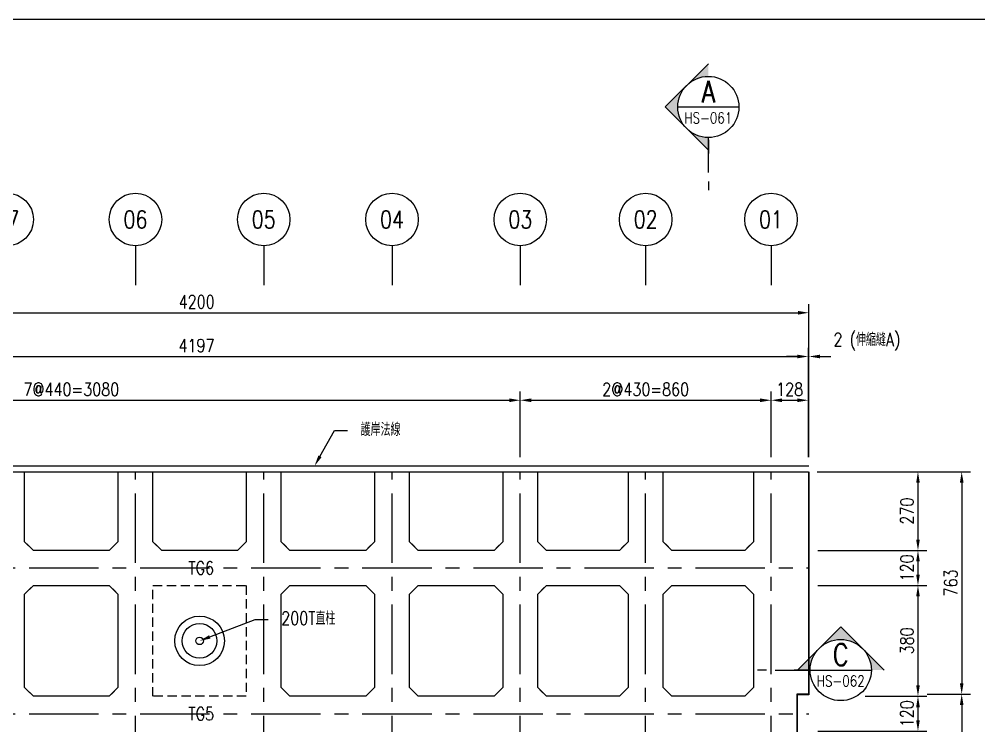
# Model space of a CAD drawing. Extents: x -3697 to 31808, y -9561 to -1274.
# Drawn here: x 4817 to 8109, y -3697 to -1274 of the extents above; entities that cross this region are included whole.
import ezdxf
from ezdxf import colors
from ezdxf.entities.mleader import LeaderData, LeaderLine
from ezdxf.enums import TextEntityAlignment as Align
from ezdxf.math import Vec2, Vec3

# ---------------------------------------------------------------- set-up
doc = ezdxf.new("R2010")
doc.units = 0
doc.header["$LTSCALE"] = 0.05
doc.linetypes.add('CENTER', pattern=[50.8, 31.75, -6.35, 6.35, -6.35])
doc.linetypes.add('DASHED', pattern=[19.05, 12.7, -6.35])
doc.layers.get('0').update_dxf_attribs({"linetype": 'CONTINUOUS'})
doc.layers.get('Defpoints').update_dxf_attribs({"linetype": 'CONTINUOUS'})
for name, color, linetype in [('DIM_03', 1, 'CONTINUOUS'), ('HB_0', 7, 'CONTINUOUS'), ('HB_DIM', 1, 'CONTINUOUS'), ('HB_SYMBOLS', 7, 'CONTINUOUS'), ('場鑄梁', 4, 'CONTINUOUS'), ('場鑄梁_TXT', 2, 'CONTINUOUS'), ('場鑄梁_虛線', 4, 'CONTINUOUS'), ('底圖', 7, 'CONTINUOUS'), ('直柱', 5, 'CONTINUOUS')]:
    doc.layers.add(name, color=color, linetype=linetype)
doc.styles.get("Standard").update_dxf_attribs({"font": 'ROMANS.shx', "width": 0.8, "bigfont": 'lchinap.shx'})
doc.styles.add('結構平面-V3$0$STANDARD', font='ROMANS', dxfattribs={"width": 0.8, "bigfont": 'LCHINA.shx'})
doc.dimstyles.new('150cm', dxfattribs={"dimscale": 15, "dimtxt": 3, "dimasz": 2.5, "dimexe": 2, "dimexo": 2, "dimgap": 1, "dimtad": 1, "dimdsep": 46, "dimtxsty": 'Standard', "dimcen": 0, "dimclrt": 2, "dimadec": 0, "dimazin": 0, "dimtfac": 1, "dimtix": 1, "dimtmove": 2, "dimatfit": 3, "dimfxl": 0, "dimtolj": 1, "dimtzin": 0, "dimarcsym": 0})

# ---------------------------------------------------------------- blocks, each defined once
blk = doc.blocks.new('*D7')
at = {"layer": 'Defpoints', "color": 0}
for p in [(6536.2, -2580.3), (3456.2, -2805.3), (6536.2, -2805.3)]:
    blk.add_point(p, dxfattribs=at)
at = {"layer": 'HB_DIM', "color": 0, "lineweight": -2}
for p, q in [((3456.2, -2775.3), (3456.2, -2550.3)), ((6536.2, -2775.3), (6536.2, -2550.3)), ((3493.7, -2580.3), (6498.7, -2580.3))]:
    blk.add_line(p, q, dxfattribs=at)
at = {"layer": 'HB_DIM', "color": 0}
for points in [[(3493.7, -2574.1), (3493.7, -2586.6), (3456.2, -2580.3)], [(6498.7, -2574.1), (6498.7, -2586.6), (6536.2, -2580.3)]]:
    blk.add_solid(points, dxfattribs=at)
at = {"layer": 'HB_DIM', "color": 2, "insert": (4996.2, -2542.8), "char_height": 45, "attachment_point": 5}
blk.add_mtext('\\A1;7@440=3080', dxfattribs=at)
blk = doc.blocks.new('*D8')
at = {"layer": 'Defpoints', "color": 0}
for p in [(7396.2, -2580.3), (6536.2, -2805.3), (7396.2, -2805.3)]:
    blk.add_point(p, dxfattribs=at)
at = {"layer": 'HB_DIM', "color": 0, "lineweight": -2}
for p, q in [((6536.2, -2775.3), (6536.2, -2550.3)), ((7396.2, -2775.3), (7396.2, -2550.3)), ((6573.7, -2580.3), (7358.7, -2580.3))]:
    blk.add_line(p, q, dxfattribs=at)
at = {"layer": 'HB_DIM', "color": 0}
for points in [[(6573.7, -2574.1), (6573.7, -2586.6), (6536.2, -2580.3)], [(7358.7, -2574.1), (7358.7, -2586.6), (7396.2, -2580.3)]]:
    blk.add_solid(points, dxfattribs=at)
at = {"layer": 'HB_DIM', "color": 2, "insert": (6966.2, -2542.8), "char_height": 45, "attachment_point": 5}
blk.add_mtext('\\A1;2@430=860', dxfattribs=at)
blk = doc.blocks.new('*D9')
at = {"layer": 'Defpoints', "color": 0}
for p in [(7524.2, -2580.3), (7396.2, -2805.3), (7524.2, -2805.3)]:
    blk.add_point(p, dxfattribs=at)
at = {"layer": 'HB_DIM', "color": 0, "lineweight": -2}
for p, q in [((7396.2, -2775.3), (7396.2, -2550.3)), ((7524.2, -2775.3), (7524.2, -2550.3)), ((7433.7, -2580.3), (7486.7, -2580.3))]:
    blk.add_line(p, q, dxfattribs=at)
at = {"layer": 'HB_DIM', "color": 0}
for points in [[(7433.7, -2574.1), (7433.7, -2586.6), (7396.2, -2580.3)], [(7486.7, -2574.1), (7486.7, -2586.6), (7524.2, -2580.3)]]:
    blk.add_solid(points, dxfattribs=at)
at = {"layer": 'HB_DIM', "color": 2, "insert": (7460.2, -2542.8), "char_height": 45, "attachment_point": 5}
blk.add_mtext('\\A1;128', dxfattribs=at)
blk = doc.blocks.new('*D10')
at = {"layer": 'Defpoints', "color": 0}
for p in [(7524.2, -2430.3), (3327.2, -2805.3), (7524.2, -2805.3)]:
    blk.add_point(p, dxfattribs=at)
at = {"layer": 'HB_DIM', "color": 0, "lineweight": -2}
for p, q in [((3327.2, -2775.3), (3327.2, -2400.3)), ((7524.2, -2775.3), (7524.2, -2400.3)), ((3364.7, -2430.3), (7486.7, -2430.3))]:
    blk.add_line(p, q, dxfattribs=at)
at = {"layer": 'HB_DIM', "color": 0}
for points in [[(3364.7, -2424.1), (3364.7, -2436.6), (3327.2, -2430.3)], [(7486.7, -2424.1), (7486.7, -2436.6), (7524.2, -2430.3)]]:
    blk.add_solid(points, dxfattribs=at)
at = {"layer": 'HB_DIM', "color": 2, "insert": (5425.7, -2392.8), "char_height": 45, "attachment_point": 5}
blk.add_mtext('\\A1;4197', dxfattribs=at)
blk = doc.blocks.new('*D11')
at = {"layer": 'Defpoints', "color": 0}
for p in [(7526.2, -2430.3), (7524.2, -2805.3), (7526.2, -2805.3)]:
    blk.add_point(p, dxfattribs=at)
at = {"layer": 'HB_DIM', "color": 0, "lineweight": -2}
for p, q in [((7524.2, -2775.3), (7524.2, -2400.3)), ((7526.2, -2775.3), (7526.2, -2400.3)), ((7486.7, -2430.3), (7449.2, -2430.3)), ((7524.2, -2430.3), (7526.2, -2430.3)), ((7563.7, -2430.3), (7601.2, -2430.3))]:
    blk.add_line(p, q, dxfattribs=at)
at = {"layer": 'HB_DIM', "color": 0}
for points in [[(7486.7, -2424.1), (7486.7, -2436.6), (7524.2, -2430.3)], [(7563.7, -2424.1), (7563.7, -2436.6), (7526.2, -2430.3)]]:
    blk.add_solid(points, dxfattribs=at)
at = {"layer": 'HB_DIM', "color": 2, "insert": (7725, -2379.7), "char_height": 45, "attachment_point": 5}
blk.add_mtext('\\A1;2 (伸縮縫A)', dxfattribs=at)
blk = doc.blocks.new('*D13')
at = {"layer": 'Defpoints', "color": 0}
for p in [(7526.2, -2280.3), (3326.2, -2805.3), (7526.2, -2805.3)]:
    blk.add_point(p, dxfattribs=at)
at = {"layer": 'HB_DIM', "color": 0, "lineweight": -2}
for p, q in [((3326.2, -2775.3), (3326.2, -2250.3)), ((7526.2, -2775.3), (7526.2, -2250.3)), ((3363.7, -2280.3), (7488.7, -2280.3))]:
    blk.add_line(p, q, dxfattribs=at)
at = {"layer": 'HB_DIM', "color": 0}
for points in [[(3363.7, -2274.1), (3363.7, -2286.6), (3326.2, -2280.3)], [(7488.7, -2274.1), (7488.7, -2286.6), (7526.2, -2280.3)]]:
    blk.add_solid(points, dxfattribs=at)
at = {"layer": 'HB_DIM', "color": 2, "insert": (5426.2, -2242.8), "char_height": 45, "attachment_point": 5}
blk.add_mtext('\\A1;4200', dxfattribs=at)
blk = doc.blocks.new('*D260')
at = {"layer": 'Defpoints', "color": 0}
for p in [(7526.2, -2825.3), (7526.2, -3095.3), (7900.2, -3095.3)]:
    blk.add_point(p, dxfattribs=at)
at = {"layer": 'HB_DIM', "color": 0, "lineweight": -2}
for p, q in [((7556.2, -2825.3), (7930.2, -2825.3)), ((7900.2, -2862.8), (7900.2, -3057.8)), ((7556.2, -3095.3), (7930.2, -3095.3))]:
    blk.add_line(p, q, dxfattribs=at)
at = {"layer": 'HB_DIM', "color": 0}
for points in [[(7894, -2862.8), (7906.5, -2862.8), (7900.2, -2825.3)], [(7894, -3057.8), (7906.5, -3057.8), (7900.2, -3095.3)]]:
    blk.add_solid(points, dxfattribs=at)
at = {"layer": 'HB_DIM', "color": 2, "insert": (7862.7, -2960.3), "char_height": 45, "attachment_point": 5, "rotation": 90}
blk.add_mtext('\\A1;270', dxfattribs=at)
blk = doc.blocks.new('*D269')
at = {"layer": 'Defpoints', "color": 0}
for p in [(7689.4, -3595.3), (7526.2, -3715.3), (7900.2, -3715.3)]:
    blk.add_point(p, dxfattribs=at)
at = {"layer": 'HB_DIM', "color": 0, "lineweight": -2}
for p, q in [((7719.4, -3595.3), (7930.2, -3595.3)), ((7900.2, -3632.8), (7900.2, -3677.8)), ((7556.2, -3715.3), (7930.2, -3715.3))]:
    blk.add_line(p, q, dxfattribs=at)
at = {"layer": 'HB_DIM', "color": 0}
for points in [[(7894, -3632.8), (7906.5, -3632.8), (7900.2, -3595.3)], [(7894, -3677.8), (7906.5, -3677.8), (7900.2, -3715.3)]]:
    blk.add_solid(points, dxfattribs=at)
at = {"layer": 'HB_DIM', "color": 2, "insert": (7862.7, -3655.3), "char_height": 45, "attachment_point": 5, "rotation": 90}
blk.add_mtext('\\A1;120', dxfattribs=at)
blk = doc.blocks.new('*D271')
at = {"layer": 'Defpoints', "color": 0}
for p in [(7526.2, -3095.3), (7526.2, -3215.3), (7900.2, -3215.3)]:
    blk.add_point(p, dxfattribs=at)
at = {"layer": 'HB_DIM', "color": 0, "lineweight": -2}
for p, q in [((7556.2, -3095.3), (7930.2, -3095.3)), ((7900.2, -3132.8), (7900.2, -3177.8)), ((7556.2, -3215.3), (7930.2, -3215.3))]:
    blk.add_line(p, q, dxfattribs=at)
at = {"layer": 'HB_DIM', "color": 0}
for points in [[(7894, -3132.8), (7906.5, -3132.8), (7900.2, -3095.3)], [(7894, -3177.8), (7906.5, -3177.8), (7900.2, -3215.3)]]:
    blk.add_solid(points, dxfattribs=at)
at = {"layer": 'HB_DIM', "color": 2, "insert": (7862.7, -3155.3), "char_height": 45, "attachment_point": 5, "rotation": 90}
blk.add_mtext('\\A1;120', dxfattribs=at)
blk = doc.blocks.new('*D272')
at = {"layer": 'Defpoints', "color": 0}
for p in [(7526.2, -3215.3), (7689.4, -3595.3), (7900.2, -3595.3)]:
    blk.add_point(p, dxfattribs=at)
at = {"layer": 'HB_DIM', "color": 0, "lineweight": -2}
for p, q in [((7556.2, -3215.3), (7930.2, -3215.3)), ((7900.2, -3252.8), (7900.2, -3557.8)), ((7719.4, -3595.3), (7930.2, -3595.3))]:
    blk.add_line(p, q, dxfattribs=at)
at = {"layer": 'HB_DIM', "color": 0}
for points in [[(7894, -3252.8), (7906.5, -3252.8), (7900.2, -3215.3)], [(7894, -3557.8), (7906.5, -3557.8), (7900.2, -3595.3)]]:
    blk.add_solid(points, dxfattribs=at)
at = {"layer": 'HB_DIM', "color": 2, "insert": (7862.7, -3405.3), "char_height": 45, "attachment_point": 5, "rotation": 90}
blk.add_mtext('\\A1;380', dxfattribs=at)
blk = doc.blocks.new('*D277')
at = {"layer": 'Defpoints', "color": 0}
for p in [(7524.2, -2825.3), (7901.4, -3588.3), (8050.2, -3588.3)]:
    blk.add_point(p, dxfattribs=at)
at = {"layer": 'HB_DIM', "color": 0, "lineweight": -2}
for p, q in [((7554.2, -2825.3), (8080.2, -2825.3)), ((8050.2, -2862.8), (8050.2, -3550.8)), ((7931.4, -3588.3), (8080.2, -3588.3))]:
    blk.add_line(p, q, dxfattribs=at)
at = {"layer": 'HB_DIM', "color": 0}
for points in [[(8044, -2862.8), (8056.5, -2862.8), (8050.2, -2825.3)], [(8044, -3550.8), (8056.5, -3550.8), (8050.2, -3588.3)]]:
    blk.add_solid(points, dxfattribs=at)
at = {"layer": 'HB_DIM', "color": 2, "insert": (8012.7, -3206.8), "char_height": 45, "attachment_point": 5, "rotation": 90}
blk.add_mtext('\\A1;763', dxfattribs=at)
blk = doc.blocks.new('*D278')
at = {"layer": 'Defpoints', "color": 0}
for p in [(7901.4, -3588.3), (7900.7, -4092.3), (8050.2, -4092.3)]:
    blk.add_point(p, dxfattribs=at)
at = {"layer": 'HB_DIM', "color": 0, "lineweight": -2}
for p, q in [((7931.4, -3588.3), (8080.2, -3588.3)), ((8050.2, -3625.8), (8050.2, -4054.8)), ((7930.7, -4092.3), (8080.2, -4092.3))]:
    blk.add_line(p, q, dxfattribs=at)
at = {"layer": 'HB_DIM', "color": 0}
for points in [[(8044, -3625.8), (8056.5, -3625.8), (8050.2, -3588.3)], [(8044, -4054.8), (8056.5, -4054.8), (8050.2, -4092.3)]]:
    blk.add_solid(points, dxfattribs=at)
at = {"layer": 'HB_DIM', "color": 2, "insert": (8012.7, -3840.3), "char_height": 45, "attachment_point": 5, "rotation": 90}
blk.add_mtext('\\A1;504', dxfattribs=at)
blk = doc.blocks.new('gr_t')
at = {"layer": 'HB_SYMBOLS', "color": 4, "linetype": 'Continuous'}
blk.add_line((0, -6), (0, -15), dxfattribs=at)
blk.add_circle((0, 0), 6, dxfattribs=at)
at = {"layer": 'HB_SYMBOLS', "color": 4, "linetype": 'Continuous', "width": 0.8}
blk.add_attdef('A', text='', height=4.5, dxfattribs=at).set_placement((0, 0), align=Align.MIDDLE)
blk = doc.blocks.new('Boll200T')
at = {"color": 0, "linetype": 'Continuous'}
for radius in [0.85, 0.13]:
    blk.add_circle((0, 0), radius, dxfattribs=at)
at = {"color": 0}
blk.add_circle((0, 0), 0.595, dxfattribs=at)
blk = doc.blocks.new('SEC2U0-n')
at = {"color": 2, "linetype": 'Continuous'}
for p, q in [((-9.9, 0), (0, 9.9)), ((0, 9.9), (9.9, 0)), ((-7.51, 0), (-10.62, 0))]:
    blk.add_line(p, q, dxfattribs=at)
at = {"color": 3}
for p, q in [((-17, 0), (-19, 0)), ((-15, 0), (-7, 0))]:
    blk.add_line(p, q, dxfattribs=at)
at = {"color": 2, "linetype": 'Continuous'}
blk.add_circle((0, 0), 7, dxfattribs=at)
for points in [[(0, 9.9), (-3.5, 6.06), (-4.95, 4.95), (-4.26, 5.55)], [(0, 9.9), (-1.81, 6.76), (-3.5, 6.06), (-1.81, 6.76)], [(0, 9.9), (0, 7), (-1.81, 6.76), (-0.91, 6.94)], [(0, 9.9), (3.5, 6.06), (4.95, 4.95), (4.26, 5.55)], [(0, 9.9), (1.81, 6.76), (3.5, 6.06), (1.81, 6.76)], [(0, 9.9), (0, 7), (1.81, 6.76), (0.91, 6.94)], [(-9.9, 0), (-6.06, 3.5), (-4.95, 4.95), (-5.55, 4.26)], [(9.9, 0), (6.06, 3.5), (4.95, 4.95), (5.55, 4.26)], [(-9.9, 0), (-6.76, 1.81), (-6.06, 3.5), (-6.76, 1.81)], [(9.9, 0), (6.76, 1.81), (6.06, 3.5), (6.76, 1.81)], [(-9.9, 0), (-7, 0), (-6.76, 1.81), (-6.94, 0.91)], [(9.9, 0), (7, 0), (6.76, 1.81), (6.94, 0.91)]]:
    blk.add_solid(points, dxfattribs=at)
blk = doc.blocks.new('ST-n')
at = {"color": 2}
blk.add_line((-7, 0), (7, 0), dxfattribs=at)
blk.add_circle((0, 0), 7, dxfattribs=at)
at = {"color": 3, "width": 0.8}
blk.add_attdef('A', text='', height=4.5, dxfattribs=at).set_placement((0, 3.5), align=Align.MIDDLE)
at = {"color": 1, "width": 0.8}
blk.add_attdef('HB2002', text='', height=2.5, dxfattribs=at).set_placement((0, -2.5), align=Align.MIDDLE)
blk = doc.blocks.new('碼頭結構總配置圖')
at = {"layer": 'Defpoints', "color": 217}
blk.add_lwpolyline([(8137.6, -8226.3), (5145.1, -8226.3), (5145.1, -9561.3), (-3697.4, -9561.3), (-3697.4, -1273.8), (8137.6, -1273.8)], close=True, dxfattribs=at)
at = {"layer": '場鑄梁'}
for points in [[(5156.2, -2825.3), (5156.2, -3065.3), (5126.2, -3095.3), (4866.2, -3095.3), (4836.2, -3065.3), (4836.2, -2825.3)], [(5596.2, -2825.3), (5596.2, -3065.3), (5566.2, -3095.3), (5306.2, -3095.3), (5276.2, -3065.3), (5276.2, -2825.3)], [(6036.2, -2825.3), (6036.2, -3065.3), (6006.2, -3095.3), (5746.2, -3095.3), (5716.2, -3065.3), (5716.2, -2825.3)], [(6476.2, -2825.3), (6476.2, -3065.3), (6446.2, -3095.3), (6186.2, -3095.3), (6156.2, -3065.3), (6156.2, -2825.3)], [(6906.2, -2825.3), (6906.2, -3065.3), (6876.2, -3095.3), (6626.2, -3095.3), (6596.2, -3065.3), (6596.2, -2825.3)], [(7336.2, -2825.3), (7336.2, -3065.3), (7306.2, -3095.3), (7056.2, -3095.3), (7026.2, -3065.3), (7026.2, -2825.3)]]:
    blk.add_lwpolyline(points, dxfattribs=at)
for points in [[(4836.2, -3565.3), (4836.2, -3245.3), (4866.2, -3215.3), (5126.2, -3215.3), (5156.2, -3245.3), (5156.2, -3565.3), (5126.2, -3595.3), (4866.2, -3595.3)], [(5716.2, -3565.3), (5716.2, -3245.3), (5746.2, -3215.3), (6006.2, -3215.3), (6036.2, -3245.3), (6036.2, -3565.3), (6006.2, -3595.3), (5746.2, -3595.3)], [(6156.2, -3565.3), (6156.2, -3245.3), (6186.2, -3215.3), (6446.2, -3215.3), (6476.2, -3245.3), (6476.2, -3565.3), (6446.2, -3595.3), (6186.2, -3595.3)], [(6596.2, -3565.3), (6596.2, -3245.3), (6626.2, -3215.3), (6876.2, -3215.3), (6906.2, -3245.3), (6906.2, -3565.3), (6876.2, -3595.3), (6626.2, -3595.3)], [(7026.2, -3565.3), (7026.2, -3245.3), (7056.2, -3215.3), (7306.2, -3215.3), (7336.2, -3245.3), (7336.2, -3565.3), (7306.2, -3595.3), (7056.2, -3595.3)]]:
    blk.add_lwpolyline(points, close=True, dxfattribs=at)
at = {"layer": '場鑄梁', "linetype": 'DASHED', "ltscale": 50}
blk.add_lwpolyline([(5596.2, -3595.3), (5276.2, -3595.3), (5276.2, -3215.3), (5596.2, -3215.3)], close=True, dxfattribs=at)
at = {"layer": '場鑄梁_虛線', "linetype": 'DASHED', "ltscale": 50}
for points in [[(5156.2, -2825.3), (5156.2, -3065.3), (5126.2, -3095.3), (4866.2, -3095.3), (4836.2, -3065.3), (4836.2, -2825.3)], [(5596.2, -2825.3), (5596.2, -3065.3), (5566.2, -3095.3), (5306.2, -3095.3), (5276.2, -3065.3), (5276.2, -2825.3)], [(6036.2, -2825.3), (6036.2, -3065.3), (6006.2, -3095.3), (5746.2, -3095.3), (5716.2, -3065.3), (5716.2, -2825.3)], [(6476.2, -2825.3), (6476.2, -3065.3), (6446.2, -3095.3), (6186.2, -3095.3), (6156.2, -3065.3), (6156.2, -2825.3)], [(6906.2, -2825.3), (6906.2, -3065.3), (6876.2, -3095.3), (6626.2, -3095.3), (6596.2, -3065.3), (6596.2, -2825.3)], [(7336.2, -2825.3), (7336.2, -3065.3), (7306.2, -3095.3), (7056.2, -3095.3), (7026.2, -3065.3), (7026.2, -2825.3)]]:
    blk.add_lwpolyline(points, dxfattribs=at)
for points in [[(4836.2, -3565.3), (4836.2, -3245.3), (4866.2, -3215.3), (5126.2, -3215.3), (5156.2, -3245.3), (5156.2, -3565.3), (5126.2, -3595.3), (4866.2, -3595.3)], [(5596.2, -3595.3), (5276.2, -3595.3), (5276.2, -3215.3), (5596.2, -3215.3)], [(5716.2, -3565.3), (5716.2, -3245.3), (5746.2, -3215.3), (6006.2, -3215.3), (6036.2, -3245.3), (6036.2, -3565.3), (6006.2, -3595.3), (5746.2, -3595.3)], [(6156.2, -3565.3), (6156.2, -3245.3), (6186.2, -3215.3), (6446.2, -3215.3), (6476.2, -3245.3), (6476.2, -3565.3), (6446.2, -3595.3), (6186.2, -3595.3)], [(6596.2, -3565.3), (6596.2, -3245.3), (6626.2, -3215.3), (6876.2, -3215.3), (6906.2, -3245.3), (6906.2, -3565.3), (6876.2, -3595.3), (6626.2, -3595.3)], [(7026.2, -3565.3), (7026.2, -3245.3), (7056.2, -3215.3), (7306.2, -3215.3), (7336.2, -3245.3), (7336.2, -3565.3), (7306.2, -3595.3), (7056.2, -3595.3)]]:
    blk.add_lwpolyline(points, close=True, dxfattribs=at)
at = {"layer": '底圖'}
blk.add_line((3327.2, -2805.3), (7526.2, -2805.3), dxfattribs=at)
at = {"layer": '底圖', "color": 252, "linetype": 'CENTER', "ltscale": 150}
for p, q in [((5216.2, -5805.3), (5216.2, -2825.3)), ((5656.2, -5805.3), (5656.2, -2825.3)), ((6096.2, -5805.3), (6096.2, -2825.3)), ((6536.2, -5805.3), (6536.2, -2825.3)), ((6966.2, -5805.3), (6966.2, -2825.3)), ((7396.2, -5805.3), (7396.2, -2825.3)), ((3327.2, -3155.3), (7526.2, -3155.3)), ((3327.2, -3655.3), (7526.2, -3655.3))]:
    blk.add_line(p, q, dxfattribs=at)
at = {"layer": '底圖', "color": 4, "linetype": 'Continuous'}
blk.add_lwpolyline([(7524.2, -5805.3), (3327.2, -5805.3), (3327.2, -2825.3), (7524.2, -2825.3), (7524.2, -3588.3), (7484.2, -3588.3), (7484.2, -4092.3), (7524.2, -4092.3), (7524.2, -4718.3), (7484.2, -4718.3), (7484.2, -5222.3), (7524.2, -5222.3)], close=True, dxfattribs=at)
at = {"layer": '底圖'}
blk.add_lwpolyline([(7526.2, -2825.5), (7526.2, -3590.3), (7486.2, -3590.3), (7486.2, -4090.3), (7526.2, -4090.3), (7526.2, -4720.3), (7486.2, -4720.3), (7486.2, -5220.3), (7526.2, -5220.3), (7526.2, -5805.3)], dxfattribs=at)
at = {"layer": 'DIM_03', "xscale": 14.99999999999999, "yscale": 14.99999999999999, "zscale": 14.99999999999999}
for p, rotation in [((7181.2, -1574.8), 90.00000086103375), ((7635.3, -3505.3), 8.610337444451461e-07)]:
    blk.add_blockref('SEC2U0-n', p, dxfattribs=dict(at, rotation=rotation))
at = {"layer": 'DIM_03', "linetype": 'Continuous'}
ref = blk.add_blockref('ST-n', (7181.2, -1574.8), dxfattribs=dict(at, xscale=14.99999999999999, yscale=14.99999999999999, zscale=14.99999999999999, rotation=7.778254040857746e-07))
ref.add_attrib('HB2002', 'HS-061', dxfattribs={"layer": '0', "color": 1, "height": 37.5, "rotation": 360, "width": 0.8}).set_placement((7181.2, -1612.3), align=Align.MIDDLE)
ref.add_attrib('A', 'A', dxfattribs={"layer": '0', "color": 3, "height": 75, "rotation": 360, "width": 0.8}).set_placement((7181.2, -1522.3), align=Align.MIDDLE)
ref = blk.add_blockref('ST-n', (7635.3, -3505.3), dxfattribs=dict(at, xscale=14.99999999999999, yscale=14.99999999999999, zscale=14.99999999999999, rotation=7.778253450905704e-07))
ref.add_attrib('HB2002', 'HS-062', dxfattribs={"layer": '0', "color": 1, "height": 37.5, "rotation": 360, "width": 0.8}).set_placement((7635.3, -3542.8), align=Align.MIDDLE)
ref.add_attrib('A', 'C', dxfattribs={"layer": '0', "color": 3, "height": 75, "rotation": 360, "width": 0.8}).set_placement((7635.3, -3452.8), align=Align.MIDDLE)
at = {"layer": '底圖'}
ref = blk.add_blockref('gr_t', (4776.2, -1960.6), dxfattribs=dict(at, xscale=15, yscale=15, zscale=15))
ref.add_attrib('A', '07', dxfattribs={"layer": 'HB_SYMBOLS', "color": 4, "linetype": 'Continuous', "height": 60, "width": 0.8}).set_placement((4776.2, -1960.6), align=Align.MIDDLE)
ref = blk.add_blockref('gr_t', (5216.2, -1960.6), dxfattribs=dict(at, xscale=15, yscale=15, zscale=15))
ref.add_attrib('A', '06', dxfattribs={"layer": 'HB_SYMBOLS', "color": 4, "linetype": 'Continuous', "height": 60, "width": 0.8}).set_placement((5216.2, -1960.6), align=Align.MIDDLE)
ref = blk.add_blockref('gr_t', (5656.2, -1960.6), dxfattribs=dict(at, xscale=15, yscale=15, zscale=15))
ref.add_attrib('A', '05', dxfattribs={"layer": 'HB_SYMBOLS', "color": 4, "linetype": 'Continuous', "height": 60, "width": 0.8}).set_placement((5656.2, -1960.6), align=Align.MIDDLE)
ref = blk.add_blockref('gr_t', (6096.2, -1960.6), dxfattribs=dict(at, xscale=15, yscale=15, zscale=15))
ref.add_attrib('A', '04', dxfattribs={"layer": 'HB_SYMBOLS', "color": 4, "linetype": 'Continuous', "height": 60, "width": 0.8}).set_placement((6096.2, -1960.6), align=Align.MIDDLE)
ref = blk.add_blockref('gr_t', (6536.2, -1960.6), dxfattribs=dict(at, xscale=15, yscale=15, zscale=15))
ref.add_attrib('A', '03', dxfattribs={"layer": 'HB_SYMBOLS', "color": 4, "linetype": 'Continuous', "height": 60, "width": 0.8}).set_placement((6536.2, -1960.6), align=Align.MIDDLE)
ref = blk.add_blockref('gr_t', (6966.2, -1960.6), dxfattribs=dict(at, xscale=15, yscale=15, zscale=15))
ref.add_attrib('A', '02', dxfattribs={"layer": 'HB_SYMBOLS', "color": 4, "linetype": 'Continuous', "height": 60, "width": 0.8}).set_placement((6966.2, -1960.6), align=Align.MIDDLE)
ref = blk.add_blockref('gr_t', (7396.2, -1960.6), dxfattribs=dict(at, xscale=15, yscale=15, zscale=15))
ref.add_attrib('A', '01', dxfattribs={"layer": 'HB_SYMBOLS', "color": 4, "linetype": 'Continuous', "height": 60, "width": 0.8}).set_placement((7396.2, -1960.6), align=Align.MIDDLE)
at = {"layer": '直柱', "linetype": 'Continuous', "xscale": 100, "yscale": 100, "zscale": 100}
blk.add_blockref('Boll200T', (5436.2, -3405.3), dxfattribs=at)
at = {"layer": '場鑄梁_TXT', "color": 2, "style": '結構平面-V3$0$STANDARD', "width": 0.8}
for s, p in [('TG6', (5441.8, -3155.3)), ('TG5', (5441.8, -3655.3))]:
    blk.add_text(s, height=45, rotation=0, dxfattribs=at).set_placement(p, align=Align.MIDDLE)

msp = doc.modelspace()

# ---------------------------------------------------------------- block references
at = {"layer": 'HB_0'}
msp.add_blockref('碼頭結構總配置圖', (0, 0), dxfattribs=at)

# ---------------------------------------------------------------- dimensions: what is measured, and where the dimension line sits
at = {"layer": 'HB_DIM'}
for base, p1, p2, picture, middle in [((7526.214, -2280.327), (3326.214, -2805.327), (7526.214, -2805.327), '*D13', (5426.214, -2242.827)), ((7524.214, -2430.327), (3327.214, -2805.327), (7524.214, -2805.327), '*D10', (5425.714, -2392.827)), ((7524.214, -2580.327), (7396.214, -2805.327), (7524.214, -2805.327), '*D9', (7460.214, -2542.827))]:
    dim = msp.add_linear_dim(base=base, p1=p1, p2=p2, dimstyle='150cm', dxfattribs=at)
    dim.commit()
    dim.dimension.update_dxf_attribs({"geometry": picture, "text_midpoint": middle})
dim = msp.add_linear_dim(base=(7526.214, -2430.327), p1=(7524.214, -2805.327), p2=(7526.214, -2805.327), text='<> (伸縮縫A)', dimstyle='150cm', dxfattribs=at)
dim.commit()
dim.dimension.update_dxf_attribs({"geometry": '*D11', "text_midpoint": (7725.038, -2379.702), "dimtype": 160})
for base, p1, p2, text, picture, middle in [((6536.214, -2580.327), (3456.214, -2805.327), (6536.214, -2805.327), '7@440=<>', '*D7', (4996.214, -2542.827)), ((7396.214, -2580.327), (6536.214, -2805.327), (7396.214, -2805.327), '2@430=<>', '*D8', (6966.214, -2542.827))]:
    dim = msp.add_linear_dim(base=base, p1=p1, p2=p2, text=text, dimstyle='150cm', dxfattribs=at)
    dim.commit()
    dim.dimension.update_dxf_attribs({"geometry": picture, "text_midpoint": middle})
for base, p1, p2, picture, middle in [((8050.214, -3588.327), (7524.214, -2825.327), (7901.38, -3588.327), '*D277', (8012.714, -3206.827)), ((7900.214, -3095.327), (7526.214, -2825.327), (7526.214, -3095.327), '*D260', (7862.714, -2960.327)), ((7900.214, -3215.327), (7526.214, -3095.327), (7526.214, -3215.327), '*D271', (7862.714, -3155.327)), ((7900.214, -3595.327), (7526.214, -3215.327), (7689.415, -3595.327), '*D272', (7862.714, -3405.327)), ((7900.214, -3715.327), (7689.415, -3595.327), (7526.214, -3715.327), '*D269', (7862.714, -3655.327)), ((8050.214, -4092.327), (7901.38, -3588.327), (7900.714, -4092.327), '*D278', (8012.714, -3840.327))]:
    dim = msp.add_linear_dim(base=base, p1=p1, p2=p2, angle=90, dimstyle='150cm', dxfattribs=at)
    dim.commit()
    dim.dimension.update_dxf_attribs({"geometry": picture, "text_midpoint": middle})

# ---------------------------------------------------------------- leaders
at = {"layer": 'HB_0'}
ml = msp.add_multileader_mtext('Standard', dxfattribs=at)
ml.set_content('護岸法線', color=2)
ml.set_leader_properties(color=1)
ml.build(insert=Vec2(0, 0))
ml.multileader.update_dxf_attribs({"dogleg_length": 3, "arrow_head_size": 37.5, "scale": 15})
ctx = ml.context
ctx.base_point, ctx.scale, ctx.char_height, ctx.arrow_head_size, ctx.landing_gap_size, ctx.plane_origin = Vec3(5943.605, -2684.598), 15, 45, 37.5, 45, Vec3(5830.705, -2805.327)
notes = []
notes.append((ctx, [(1, (1, 1, 0), (5898.605, -2684.598), (1, 0), 45, [(0, [(5830.705, -2805.327)], 0, [])])]))
ctx.mtext.insert, ctx.mtext.flow_direction = Vec3(5988.605, -2657.879), 5
ml = msp.add_multileader_mtext('Standard', dxfattribs=at)
ml.set_content('200T直柱', color=2)
ml.set_leader_properties(color=1)
ml.build(insert=Vec2(0, 0))
ml.multileader.update_dxf_attribs({"dogleg_length": 3, "arrow_head_size": 37.5, "scale": 15})
ctx = ml.context
ctx.base_point, ctx.scale, ctx.char_height, ctx.arrow_head_size, ctx.landing_gap_size, ctx.plane_origin = Vec3(5671.308, -3331.85), 15, 45, 37.5, 45, Vec3(5558.408, -3452.58)
notes.append((ctx, [(1, (1, 1, 0), (5626.308, -3331.85), (1, 0), 45, [(0, [(5436.214, -3405.327)], 0, [])])]))
ctx.mtext.insert, ctx.mtext.flow_direction = Vec3(5716.308, -3305.132), 5
for ctx, leaders in notes:
    for number, flags, end, landing, length, lines in leaders:
        leader = LeaderData()
        leader.index, (leader.has_last_leader_line, leader.has_dogleg_vector, leader.attachment_direction) = number, flags
        leader.last_leader_point, leader.dogleg_vector, leader.dogleg_length = Vec3(end), Vec3(landing), length
        for number, points, colour, breaks in lines:
            line = LeaderLine()
            line.index, line.vertices, line.color, line.breaks = number, Vec3.list(points), colors.encode_raw_color(colour), breaks
            leader.lines.append(line)
        ctx.leaders.append(leader)

doc.saveas('drawing.dxf')
